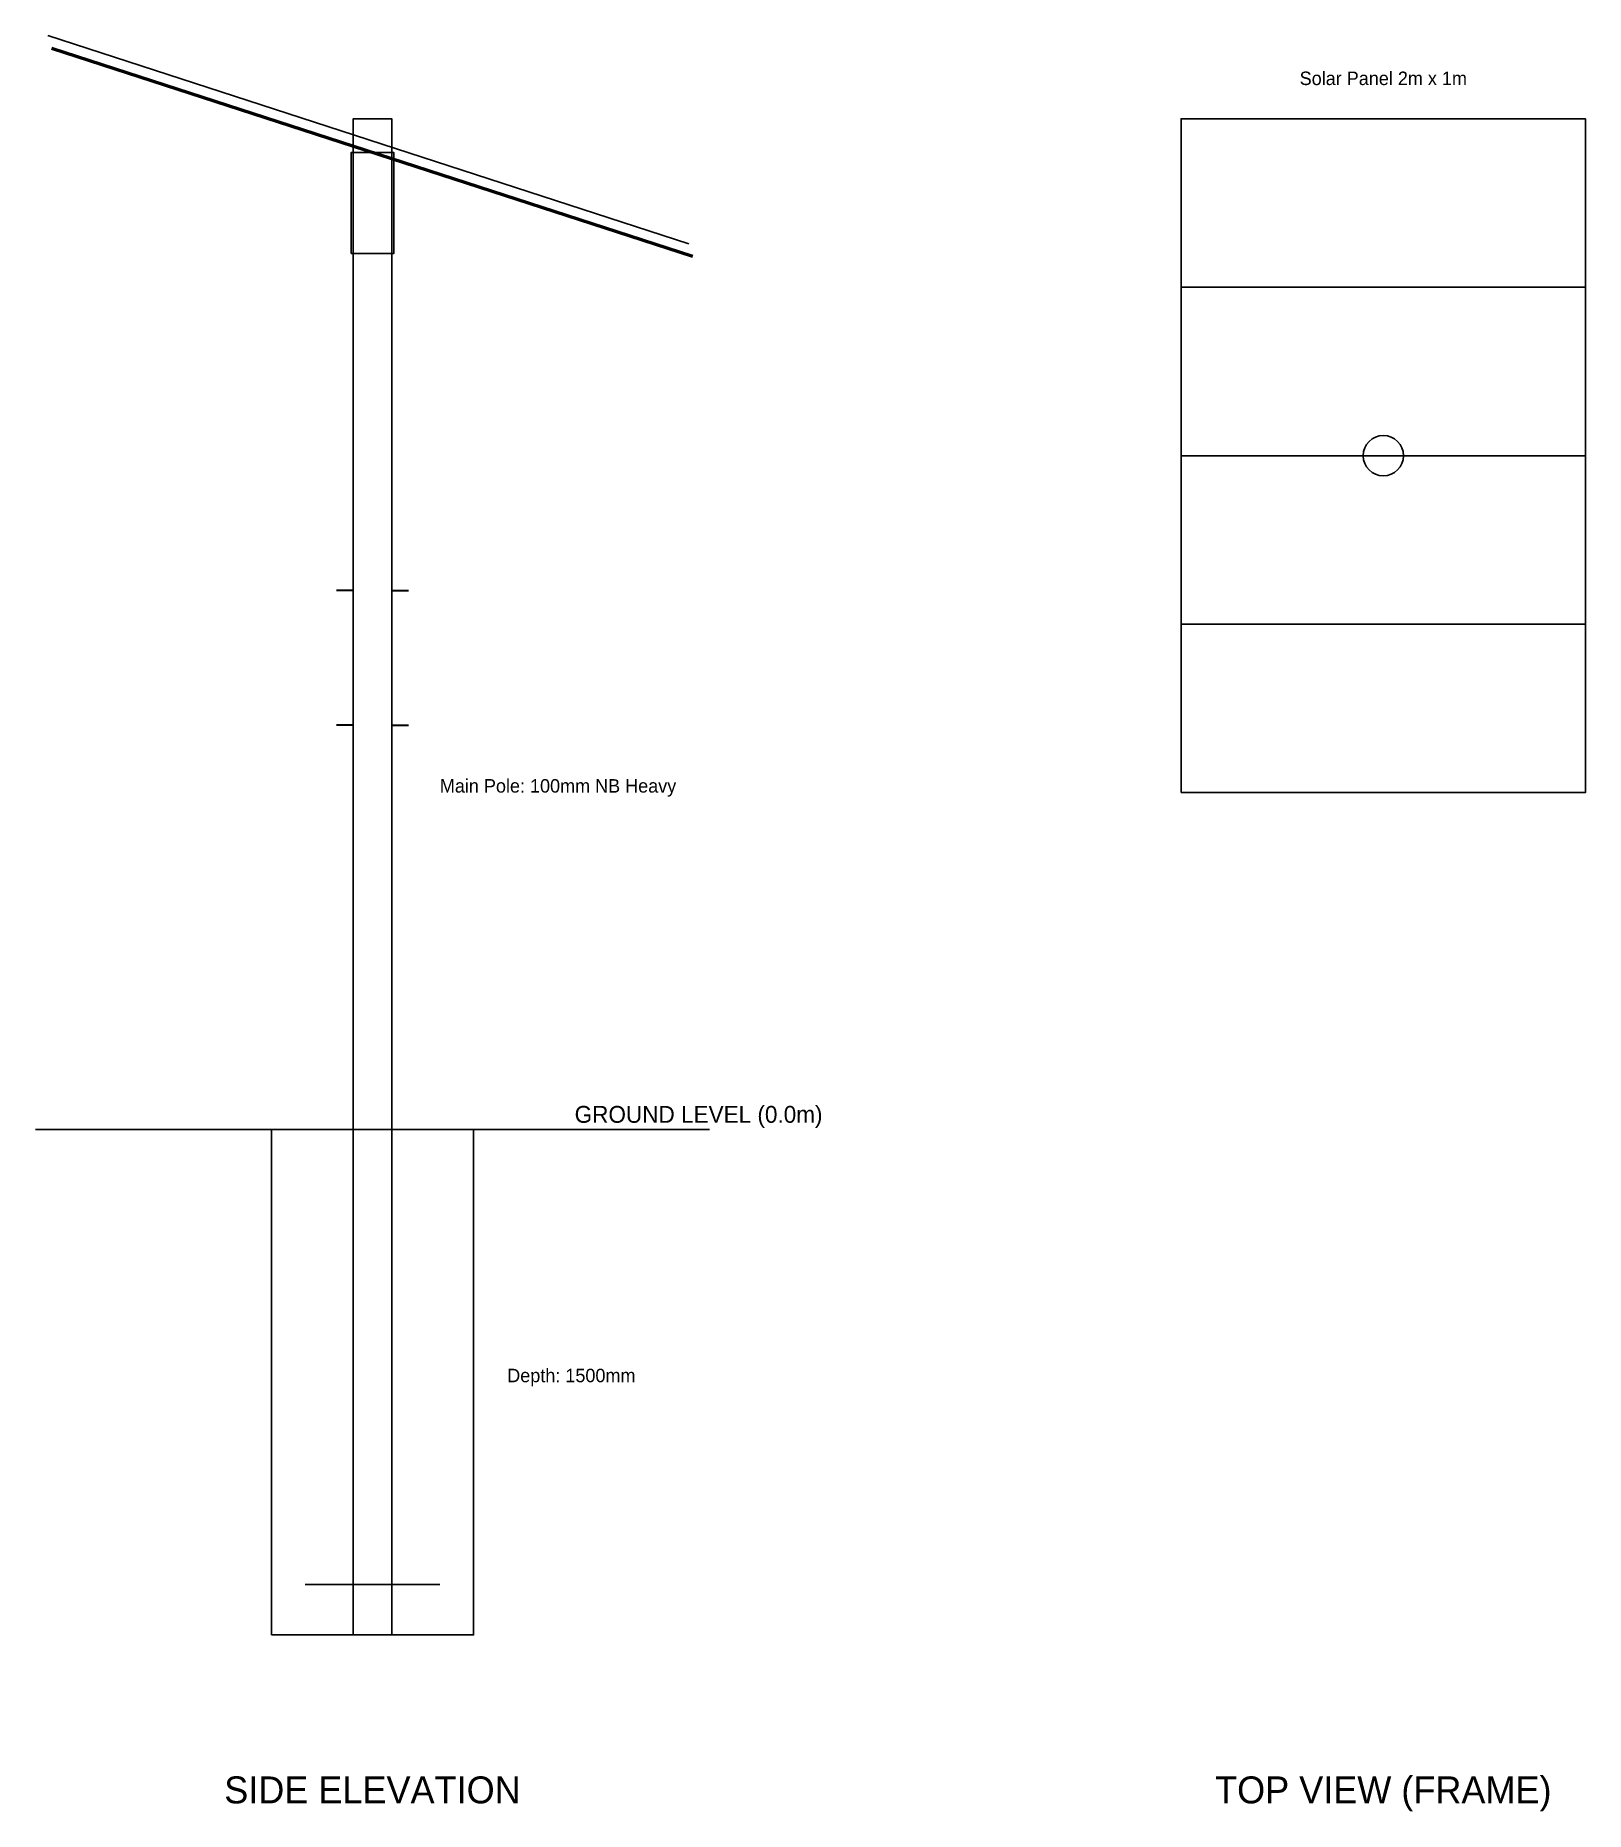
# Model space of a CAD drawing. Header units: metres. Extents: x -1000 to 3600, y -2024 to 3247.
import ezdxf
from ezdxf.enums import TextEntityAlignment as Align

# ---------------------------------------------------------------- set-up
doc = ezdxf.new("R2010")
doc.units = ezdxf.units.M
for name, color, linetype in [('CONCRETE', 8, 'Continuous'), ('FRAME_STEEL', 1, 'Continuous'), ('POLE_MAIN', 7, 'Continuous'), ('TEXT', 2, 'Continuous')]:
    doc.layers.add(name, color=color, linetype=linetype)

msp = doc.modelspace()

# ---------------------------------------------------------------- linework, layer by layer
at = {"layer": 'CONCRETE'}
msp.add_line((-1000, 0), (1000, 0), dxfattribs=at)
msp.add_lwpolyline([(-300, -1500), (300, -1500), (300, 0), (-300, 0), (-300, -1500)], dxfattribs=at)
at = {"layer": 'FRAME_STEEL', "lineweight": 50}
msp.add_line((951.1, 2591), (-951.1, 3209), dxfattribs=at)
at = {"layer": 'FRAME_STEEL'}
for p, q in [((2400, 2500), (3600, 2500)), ((2400, 2000), (3600, 2000)), ((2400, 1500), (3600, 1500)), ((-200, -1350), (200, -1350))]:
    msp.add_line(p, q, dxfattribs=at)
at = {"layer": 'FRAME_STEEL', "lineweight": 30}
for p, q in [((-57.1, 1600), (-107.2, 1600)), ((57.1, 1600), (107.2, 1600)), ((-57.1, 1200), (-107.2, 1200)), ((57.1, 1200), (107.2, 1200))]:
    msp.add_line(p, q, dxfattribs=at)
at = {"layer": 'FRAME_STEEL'}
for points in [[(2400, 1000), (3600, 1000), (3600, 3000), (2400, 3000), (2400, 1000)], [(-63.1, 2600), (63.1, 2600), (63.1, 2900), (-63.1, 2900), (-63.1, 2600)]]:
    msp.add_lwpolyline(points, dxfattribs=at)
at = {"layer": 'POLE_MAIN'}
msp.add_line((938.7, 2629), (-963.4, 3247.1), dxfattribs=at)
msp.add_lwpolyline([(-57.1, -1500), (57.1, -1500), (57.1, 3000), (-57.1, 3000), (-57.1, -1500)], dxfattribs=at)
msp.add_circle((3000, 2000), 60, dxfattribs=at)

# ---------------------------------------------------------------- texts
at = {"layer": 'TEXT'}
for s, height, p in [('Solar Panel 2m x 1m', 40, (3000, 3100)), ('SIDE ELEVATION', 80, (0, -2000)), ('TOP VIEW (FRAME)', 80, (3000, -2000))]:
    msp.add_text(s, height=height, dxfattribs=at).set_placement(p, align=Align.CENTER)
for s, height, p in [('Main Pole: 100mm NB Heavy', 40, (200, 1000)), ('GROUND LEVEL (0.0m)', 50, (600, 20)), ('Depth: 1500mm', 40, (400, -750))]:
    msp.add_text(s, height=height, dxfattribs=at).set_placement(p)

doc.saveas('drawing.dxf')
